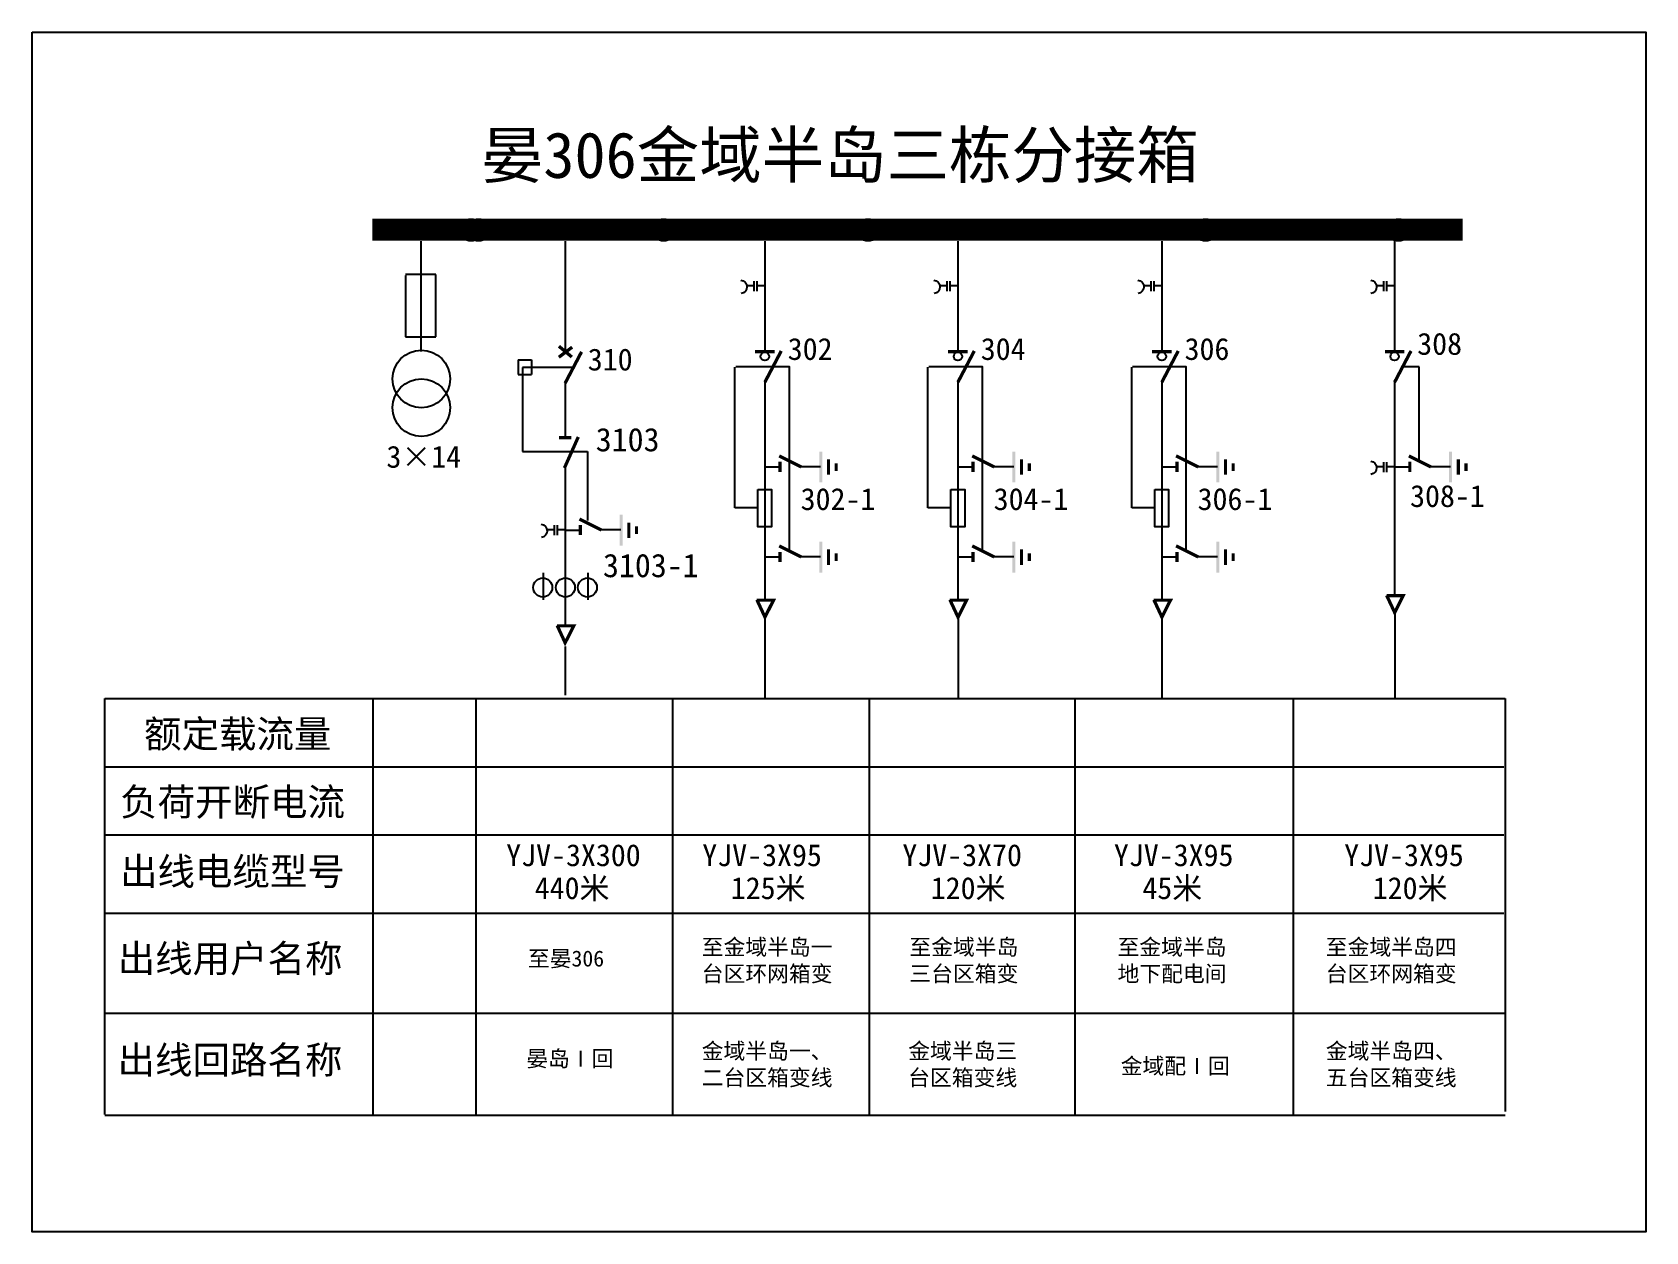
# Model space of a CAD drawing. Extents: x -114 to 23, y -243 to -141.
import ezdxf

# ---------------------------------------------------------------- set-up
doc = ezdxf.new("R2010")
doc.units = 0
doc.header["$LTSCALE"] = 0.774411
doc.linetypes.add('ACAD_ISO02W100', pattern=[15, 12, -3])
doc.linetypes.add('CENTER', pattern=[50.8, 31.75, -6.35, 6.35, -6.35])
doc.layers.get('0').update_dxf_attribs({"linetype": 'CONTINUOUS'})
doc.layers.add('2', color=7, linetype='CONTINUOUS')
doc.styles.add('HZ', font='SIMKAI.TTF')
doc.styles.get("Standard").update_dxf_attribs({"font": 'SimSun.ttf', "height": 2.5})
doc.styles.add('字体', font='SIMKAI.TTF', dxfattribs={"height": 2.5})

# ---------------------------------------------------------------- blocks, each defined once
blk = doc.blocks.new('JD')
for points in [[(-2, 0.2), (-2, -0.2), (2, 0.2), (2, -0.2)], [(1, -1.2), (1, -0.8), (-1, -1.2), (-1, -0.8)], [(-0.5, -1.8), (-0.5, -2.2), (0.5, -1.8), (0.5, -2.2)]]:
    blk.add_trace(points)

msp = doc.modelspace()

# ---------------------------------------------------------------- linework, layer by layer
for p, q in [((-81.01, -158.39), (-81.01, -167.81)), ((-68.7, -158.39), (-68.7, -167.89)), ((-51.66, -158.39), (-51.66, -167.81)), ((-35.19, -158.39), (-35.19, -167.81)), ((-17.79, -158.39), (-17.79, -167.81)), ((2.07, -158.39), (2.07, -167.81)), ((-79.72, -161.26), (-82.32, -161.26)), ((-82.32, -161.32), (-82.32, -166.57)), ((-79.72, -166.57), (-79.72, -161.26)), ((-82.32, -166.57), (-79.72, -166.57)), ((-72.71, -168.54), (-71.58, -168.54)), ((-72.71, -168.54), (-72.71, -169.79)), ((-71.58, -168.54), (-71.58, -169.79)), ((-72.71, -169.79), (-71.58, -169.79)), ((-68.7, -170.45), (-68.7, -175.1)), ((-51.66, -170.37), (-51.66, -188.93)), ((-35.19, -170.37), (-35.19, -188.93)), ((-17.79, -170.37), (-17.79, -188.93)), ((2.07, -170.37), (2.07, -188.49)), ((-68.7, -177.42), (-68.7, -191.14)), ((-51.66, -177.67), (-50.36, -177.67)), ((-48.67, -177.63), (-46.9, -177.63)), ((-35.19, -177.67), (-33.89, -177.67)), ((-32.2, -177.63), (-30.43, -177.63)), ((-17.79, -177.67), (-16.49, -177.67)), ((-14.8, -177.63), (-13.03, -177.63)), ((2.07, -177.67), (3.37, -177.67)), ((5.06, -177.63), (6.83, -177.63)), ((-68.7, -183.06), (-67.41, -183.06)), ((-65.71, -183.02), (-63.94, -183.02)), ((-51.66, -185.35), (-50.36, -185.35)), ((-48.67, -185.32), (-46.9, -185.32)), ((-35.19, -185.35), (-33.89, -185.35)), ((-32.2, -185.32), (-30.43, -185.32)), ((-17.79, -185.35), (-16.49, -185.35)), ((-14.8, -185.32), (-13.03, -185.32)), ((-70.57, -186.72), (-70.57, -189.01)), ((-66.76, -186.72), (-66.76, -189.01)), ((-107.98, -232.94), (-107.98, -197.42)), ((-107.98, -197.42), (11.5, -197.42)), ((-85.1, -197.42), (-85.1, -233.02)), ((-76.33, -197.42), (-76.33, -233.02)), ((-59.54, -197.42), (-59.54, -233.02)), ((-42.76, -197.42), (-42.76, -233.02)), ((-25.21, -197.42), (-25.21, -233.02)), ((-6.59, -197.42), (-6.59, -233.02)), ((11.5, -197.42), (11.5, -232.67)), ((-107.98, -203.26), (11.39, -203.26)), ((-107.98, -209.07), (11.39, -209.07)), ((-107.98, -215.76), (11.39, -215.76)), ((11.5, -224.31), (-107.98, -224.31)), ((11.5, -233.02), (-107.98, -233.02))]:
    msp.add_line(p, q)
at = {"linetype": 'ACAD_ISO02W100'}
for p, q in [((-72.35, -169.19), (-72.35, -176.35)), ((-68.14, -169.19), (-72.35, -169.19)), ((-72.35, -176.35), (-66.8, -176.35)), ((-66.8, -176.35), (-66.8, -182.25))]:
    msp.add_line(p, q, dxfattribs=at)
at = {"color": 0, "linetype": 'Continuous'}
for p, q in [((-54.22, -181.17), (-54.22, -169.15)), ((-37.75, -181.17), (-37.75, -169.15)), ((-20.35, -181.17), (-20.35, -169.15)), ((-52.21, -181.17), (-54.22, -181.17)), ((-35.74, -181.17), (-37.75, -181.17)), ((-18.34, -181.17), (-20.35, -181.17))]:
    msp.add_line(p, q, dxfattribs=at)
at = {"linetype": 'CENTER'}
for p, q in [((-51.65, -190.54), (-51.65, -197.43)), ((-35.18, -190.54), (-35.18, -197.43)), ((-17.78, -190.54), (-17.78, -197.43)), ((2.08, -190.1), (2.08, -197.45)), ((-68.7, -192.99), (-68.7, -197.16))]:
    msp.add_line(p, q, dxfattribs=at)
at = {"color": 0, "linetype": 'Continuous'}
for points in [[(-114.17, -140.58), (23.5, -140.58), (23.5, -242.94), (-114.17, -242.94)], [(-52.25, -179.61), (-51.08, -179.61), (-51.08, -182.78), (-52.25, -182.78)], [(-35.78, -179.61), (-34.61, -179.61), (-34.61, -182.78), (-35.78, -182.78)], [(-18.38, -179.61), (-17.21, -179.61), (-17.21, -182.78), (-18.38, -182.78)]]:
    msp.add_lwpolyline(points, close=True, dxfattribs=at)
for points, const_width in [([(-85.15, -157.43), (7.87, -157.43)], 1.88), ([(-69.24, -168.31), (-68.1, -167.45)], 0.281), ([(-69.23, -167.37), (-68.13, -168.29)], 0.281), ([(-68.7, -170.52), (-67.3, -167.85)], 0.281), ([(-52.49, -167.84), (-50.83, -167.84)], 0.281), ([(-51.66, -170.44), (-50.26, -167.77)], 0.281), ([(-36.02, -167.84), (-34.36, -167.84)], 0.281), ([(-35.19, -170.44), (-33.79, -167.77)], 0.281), ([(-18.62, -167.84), (-16.96, -167.84)], 0.281), ([(-17.79, -170.44), (-16.39, -167.77)], 0.281), ([(1.24, -167.84), (2.9, -167.84)], 0.281), ([(2.07, -170.44), (3.47, -167.77)], 0.281), ([(-69.21, -175.17), (-68.17, -175.17)], 0.281), ([(-68.76, -177.76), (-67.58, -175.11)], 0.281), ([(-50.44, -176.73), (-48.56, -177.67)], 0.281), ([(-50.36, -177.23), (-50.36, -178.1)], 0.281), ([(-33.97, -176.73), (-32.09, -177.67)], 0.281), ([(-33.89, -177.23), (-33.89, -178.1)], 0.281), ([(-16.57, -176.73), (-14.69, -177.67)], 0.281), ([(-16.49, -177.23), (-16.49, -178.1)], 0.281), ([(3.29, -176.73), (5.17, -177.67)], 0.281), ([(3.37, -177.23), (3.37, -178.1)], 0.281), ([(-67.48, -182.12), (-65.6, -183.06)], 0.281), ([(-67.41, -182.62), (-67.41, -183.49)], 0.281), ([(-50.44, -184.41), (-48.56, -185.35)], 0.281), ([(-33.97, -184.41), (-32.09, -185.35)], 0.281), ([(-16.57, -184.41), (-14.69, -185.35)], 0.281), ([(-50.36, -184.92), (-50.36, -185.78)], 0.281), ([(-33.89, -184.92), (-33.89, -185.78)], 0.281), ([(-16.49, -184.92), (-16.49, -185.78)], 0.281), ([(1.38, -188.65), (2.81, -188.65), (2.08, -190.1), (1.39, -188.63)], 0.281), ([(-52.35, -189.04), (-50.92, -189.04), (-51.65, -190.49), (-52.34, -189.01)], 0.281), ([(-35.88, -189.04), (-34.45, -189.04), (-35.18, -190.49), (-35.87, -189.01)], 0.281), ([(-18.48, -189.04), (-17.05, -189.04), (-17.78, -190.49), (-18.47, -189.01)], 0.281), ([(-69.4, -191.23), (-67.96, -191.23), (-68.7, -192.68), (-69.38, -191.2)], 0.281)]:
    msp.add_lwpolyline(points, dxfattribs=dict(const_width=const_width))
for points in [[(-53.7, -161.73, -0.877934), (-53.68, -162.87)], [(-37.23, -161.73, -0.877934), (-37.21, -162.87)], [(-19.83, -161.73, -0.877934), (-19.81, -162.87)], [(0.03, -161.73, -0.877934), (0.05, -162.87)], [(0.03, -177.17, -0.877934), (0.05, -178.31)], [(-70.75, -182.56, -0.877934), (-70.72, -183.7)]]:
    msp.add_lwpolyline(points, format="xyb")
for points in [[(-52.61, -162.21), (-53.2, -162.21)], [(-52.61, -161.81), (-52.61, -162.67)], [(-52.34, -161.81), (-52.34, -162.67)], [(-51.66, -162.21), (-52.34, -162.21)], [(-36.14, -162.21), (-36.73, -162.21)], [(-36.14, -161.81), (-36.14, -162.67)], [(-35.87, -161.81), (-35.87, -162.67)], [(-35.19, -162.21), (-35.87, -162.21)], [(-18.74, -162.21), (-19.33, -162.21)], [(-18.74, -161.81), (-18.74, -162.67)], [(-18.47, -161.81), (-18.47, -162.67)], [(-17.79, -162.21), (-18.47, -162.21)], [(1.12, -162.21), (0.53, -162.21)], [(1.12, -161.81), (1.12, -162.67)], [(1.39, -161.81), (1.39, -162.67)], [(2.06, -162.21), (1.39, -162.21)], [(1.12, -177.26), (1.12, -178.11)], [(1.39, -177.26), (1.39, -178.11)], [(1.12, -177.65), (0.53, -177.65)], [(2.06, -177.65), (1.39, -177.65)], [(-69.65, -183.04), (-70.24, -183.04)], [(-69.65, -182.65), (-69.65, -183.5)], [(-69.39, -182.65), (-69.39, -183.5)], [(-68.71, -183.04), (-69.39, -183.04)]]:
    msp.add_lwpolyline(points)
at = {"linetype": 'ByBlock'}
for points in [[(-49.57, -184.77), (-49.57, -169.13), (-54.15, -169.13)], [(-33.1, -184.77), (-33.1, -169.13), (-37.68, -169.13)], [(-15.7, -184.77), (-15.7, -169.13), (-20.28, -169.13)]]:
    msp.add_lwpolyline(points, dxfattribs=at)
at = {"linetype": 'ACAD_ISO02W100'}
msp.add_lwpolyline([(4.16, -177.25), (4.16, -169.13), (2.76, -169.13)], dxfattribs=at)
for centre, radius in [((-76.73, -157.45), 0.933), ((-76.08, -157.45), 0.933), ((-60.29, -157.45), 0.933), ((-42.85, -157.45), 0.933), ((-14.06, -157.45), 0.933), ((2.41, -157.45), 0.933), ((-51.66, -168.24), 0.36), ((-35.19, -168.24), 0.36), ((-17.79, -168.24), 0.36), ((2.07, -168.24), 0.36), ((-70.61, -187.96), 0.812), ((-68.68, -187.96), 0.812), ((-66.8, -187.96), 0.812)]:
    msp.add_circle(centre, radius)
at = {"layer": '2', "color": 3}
for centre in [(-80.97, -170.16), (-80.97, -172.61)]:
    msp.add_circle(centre, 2.46, dxfattribs=at)

# ---------------------------------------------------------------- block references
at = {"xscale": 0.65625, "yscale": 0.65625, "zscale": 0.65625, "rotation": 90}
for p in [(-46.88, -177.68), (-30.41, -177.68), (-13.01, -177.68), (6.85, -177.68), (-63.92, -183.07), (-46.88, -185.37), (-30.41, -185.37), (-13.01, -185.37)]:
    msp.add_blockref('JD', p, dxfattribs=at)

# ---------------------------------------------------------------- texts
for s, height, p in [('308', 1.875, (4, -168.1)), ('310', 1.875, (-66.77, -169.44)), ('302', 1.875, (-49.71, -168.54)), ('304', 1.875, (-33.24, -168.54)), ('306', 1.875, (-15.85, -168.54)), ('3103', 2, (-66.09, -176.34)), ('3×14', 1.875, (-83.95, -177.74)), ('302-1', 1.875, (-48.61, -181.35)), ('304-1', 1.875, (-32.14, -181.35)), ('306-1', 1.875, (-14.74, -181.35)), ('308-1', 1.875, (3.39, -181.09)), ('3103-1', 2, (-65.47, -187.08)), ('YJV-3X300', 1.875, (-73.73, -211.74)), ('YJV-3X95', 1.875, (-57, -211.74)), ('YJV-3X70', 1.875, (-39.93, -211.74)), ('YJV-3X95', 1.875, (-21.88, -211.74)), ('YJV-3X95', 1.875, (-2.23, -211.74)), ('440米', 1.875, (-71.3, -214.55)), ('125米', 1.875, (-54.57, -214.55)), ('120米', 1.875, (-37.51, -214.55)), ('45米', 1.875, (-19.45, -214.55)), ('120米', 1.875, (0.2, -214.55))]:
    msp.add_text(s, height=height).set_placement(p)
at = {"style": 'HZ'}
for s, p in [('额定载流量', (-104.63, -201.63)), ('负荷开断电流', (-106.67, -207.43)), ('出线电缆型号', (-106.68, -213.36)), ('出线用户名称', (-106.88, -220.79)), ('出线回路名称', (-106.89, -229.45))]:
    msp.add_text(s, height=2.344, dxfattribs=at).set_placement(p)
at = {"layer": '2', "color": 7, "insert": (-75.89, -149.1), "char_height": 3.9062, "width": 83.0504, "attachment_point": 1, "style": '字体'}
msp.add_mtext('晏306金域半岛三栋分接箱', dxfattribs=at)
at = {"layer": '2', "color": 3, "char_height": 1.3641, "attachment_point": 1, "style": 'HZ'}
for s, insert, width in [('{\\fKaiTi_GB2312|b0|i0|c134|p49;\\C256;至晏306}', (-71.88, -218.94), 13.9861), ('{\\f楷体_GB2312|b0|i0|c134|p49;\\C256;至金域半岛一台区环网箱变}', (-57.05, -217.96), 11.8604), ('{\\f楷体_GB2312|b0|i0|c134|p49;\\C256;至金域半岛三台区箱变}', (-39.33, -217.96), 10.7628), ('{\\f楷体_GB2312|b0|i0|c134|p49;\\C256;至金域半岛地下配电间}', (-21.57, -217.96), 10.7628), ('{\\f楷体_GB2312|b0|i0|c134|p49;\\C256;至金域半岛四台区环网箱变}', (-3.8, -217.96), 11.8604), ('{\\f楷体_GB2312|b0|i0|c134|p49;\\C256;金域半岛一、二台区箱变线}', (-57.05, -226.83), 11.8604), ('{\\f楷体_GB2312|b0|i0|c134|p49;\\C256;金域半岛三台区箱变线}', (-39.43, -226.83), 10.3601), ('{\\f楷体_GB2312|b0|i0|c134|p49;\\C256;金域半岛四、五台区箱变线}', (-3.8, -226.83), 11.8604), ('{\\fKaiTi_GB2312|b0|i0|c134|p49;\\C256;晏岛Ⅰ回}', (-72.02, -227.48), 13.9861), ('{\\f楷体_GB2312|b0|i0|c134|p49;\\C256;金域配Ⅰ回}', (-21.3, -228.11), 10.7628)]:
    msp.add_mtext(s, dxfattribs=dict(at, insert=insert, width=width))

doc.saveas('drawing.dxf')
